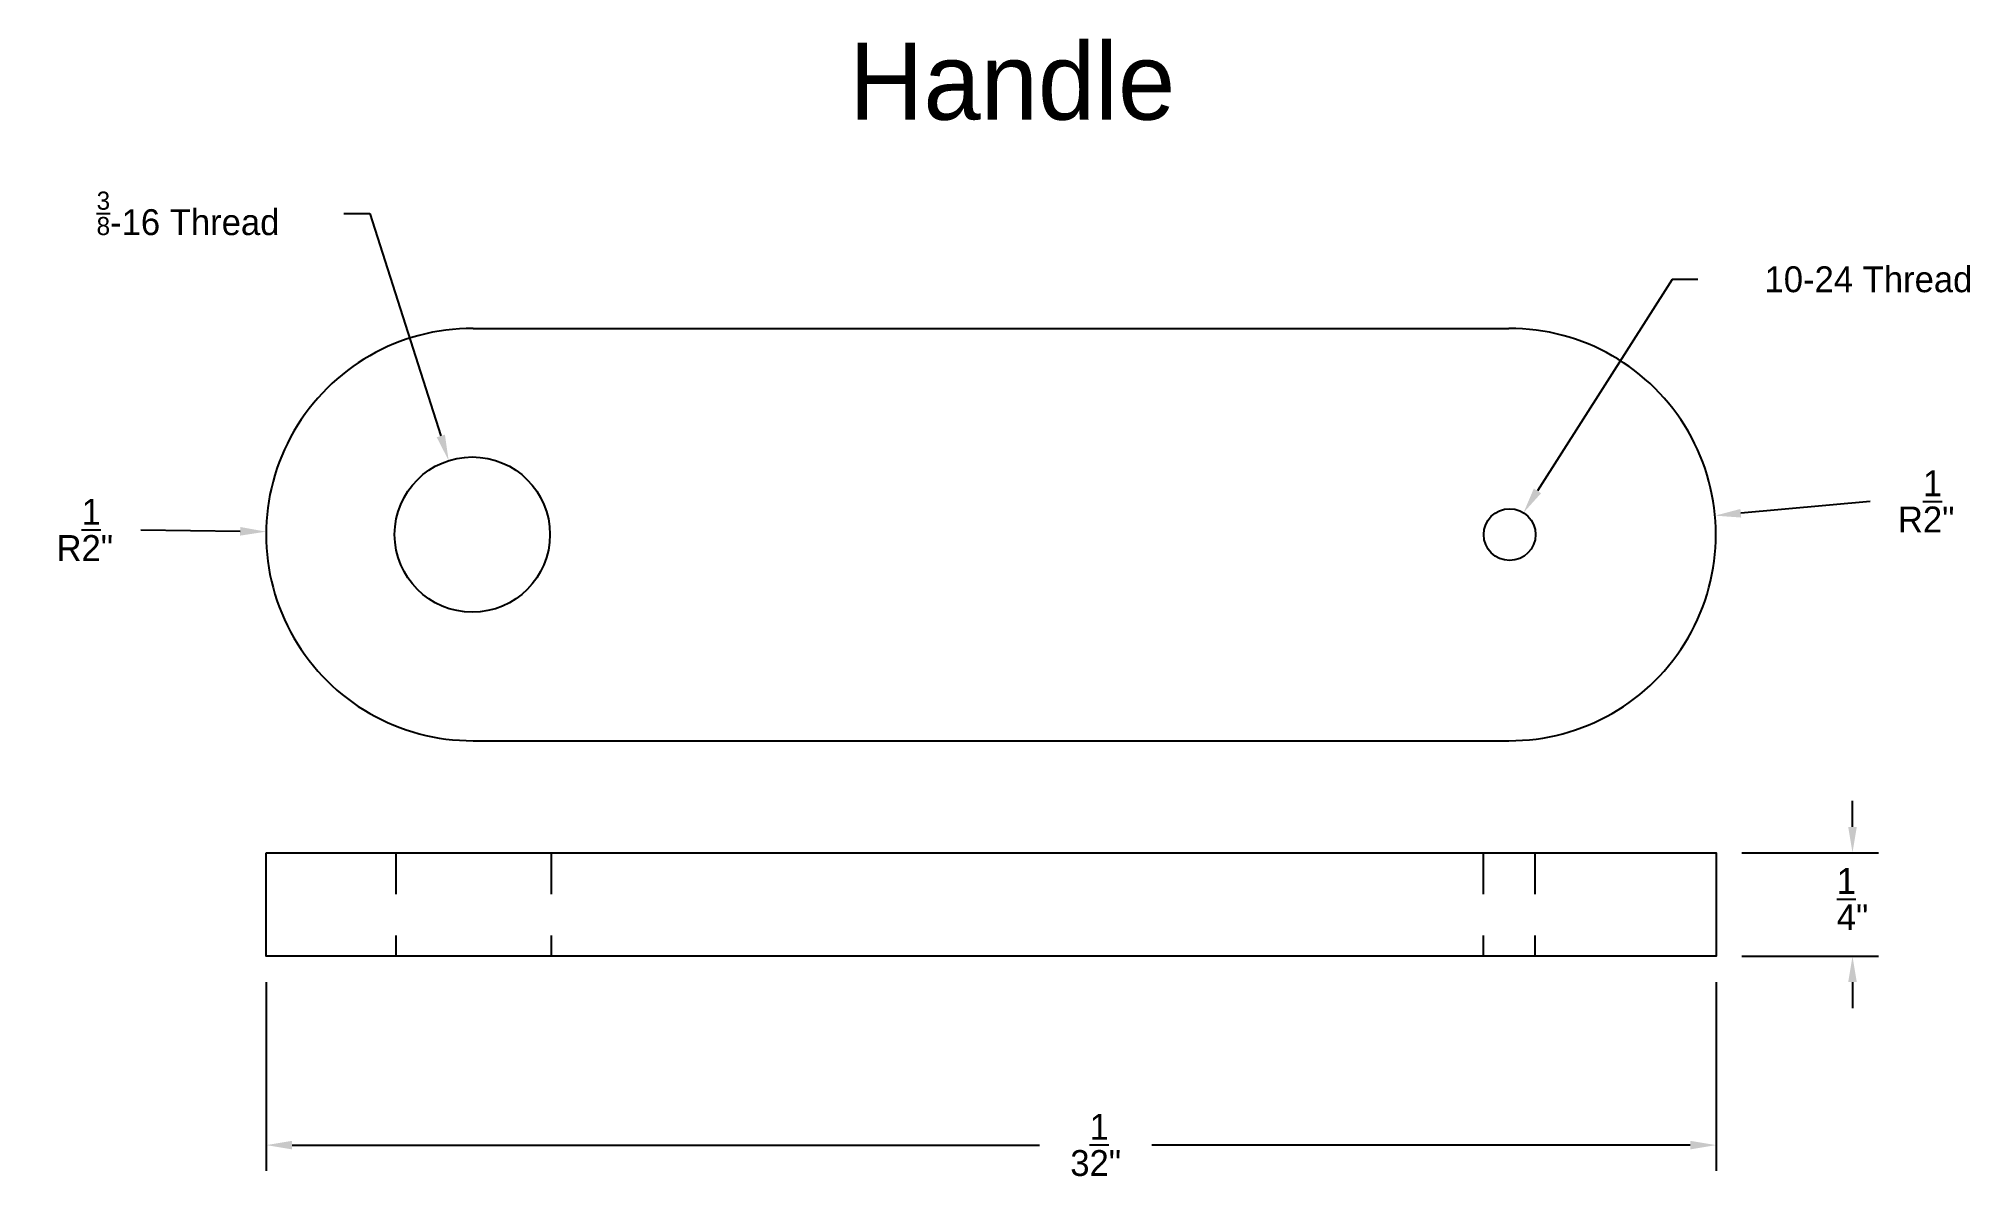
# Model space of a CAD drawing. Header units: millimetres. Extents: x 1013.77 to 1018.43, y 1188.85 to 1191.6.
import ezdxf

# ---------------------------------------------------------------- set-up
doc = ezdxf.new("R2010")
doc.units = ezdxf.units.MM
doc.header["$LTSCALE"] = 0.012
doc.linetypes.add('DASHED2', pattern=[9.525, 6.35, -3.175])
doc.layers.get('0').update_dxf_attribs({"color": 1})
for name, color, linetype in [('dimensions', 5, 'Continuous'), ('dimensions @ 1', 5, 'Continuous'), ('hidden lines', 1, 'DASHED2')]:
    doc.layers.add(name, color=color, linetype=linetype)
doc.dimstyles.new('Annotative', dxfattribs={"dimscale": 0, "dimtxt": 0.0625, "dimasz": 0.0625, "dimexe": 0.0625, "dimexo": 0.0625, "dimgap": 0.0625, "dimtad": 0, "dimtih": 1, "dimtoh": 1, "dimlunit": 4, "dimtxsty": 'Standard', "dimcen": 0, "dimclrd": 256, "dimadec": 0, "dimazin": 0, "dimtfac": 1, "dimtofl": 0, "dimtmove": 0, "dimatfit": 3, "dimfxl": 1, "dimarcsym": 0})

# ---------------------------------------------------------------- blocks, each defined once
blk = doc.blocks.new('*D1')
at = {"layer": 'Defpoints', "color": 0}
for p in [(1014.3148, 1189.3827), (1017.8148, 1189.3827), (1017.8148, 1188.9266)]:
    blk.add_point(p, dxfattribs=at)
at = {"layer": 'dimensions', "color": 0, "lineweight": -2}
for p, q in [((1014.3148, 1189.3202), (1014.3148, 1188.8641)), ((1017.8148, 1189.3202), (1017.8148, 1188.8641))]:
    blk.add_line(p, q, dxfattribs=at)
at = {"layer": 'dimensions', "lineweight": -2}
for p, q in [((1014.3773, 1188.9266), (1016.1817, 1188.9266)), ((1017.7523, 1188.9266), (1016.4526, 1188.9266))]:
    blk.add_line(p, q, dxfattribs=at)
at = {"layer": 'dimensions'}
for points in [[(1014.3773, 1188.937), (1014.3773, 1188.9162), (1014.3148, 1188.9266)], [(1017.7523, 1188.937), (1017.7523, 1188.9162), (1017.8148, 1188.9266)]]:
    blk.add_solid(points, dxfattribs=at)
at = {"layer": 'dimensions', "color": 0, "insert": (1016.3171, 1188.9266), "char_height": 0.0625, "attachment_point": 5}
blk.add_mtext('3{\\H1.000000x;\\S1/2;}"', dxfattribs=at)
blk = doc.blocks.new('*D2')
at = {"layer": 'Defpoints', "color": 0}
for p in [(1017.8148, 1189.6327), (1017.8148, 1189.3827), (1018.1441, 1189.3827)]:
    blk.add_point(p, dxfattribs=at)
at = {"layer": 'dimensions', "lineweight": -2}
for p, q in [((1018.1441, 1189.6952), (1018.1441, 1189.7577)), ((1018.1441, 1189.3202), (1018.1441, 1189.2577))]:
    blk.add_line(p, q, dxfattribs=at)
at = {"layer": 'dimensions', "color": 0, "lineweight": -2}
for p, q in [((1017.8773, 1189.6327), (1018.2066, 1189.6327)), ((1017.8773, 1189.3827), (1018.2066, 1189.3827))]:
    blk.add_line(p, q, dxfattribs=at)
at = {"layer": 'dimensions'}
for points in [[(1018.1337, 1189.6952), (1018.1545, 1189.6952), (1018.1441, 1189.6327)], [(1018.1337, 1189.3202), (1018.1545, 1189.3202), (1018.1441, 1189.3827)]]:
    blk.add_solid(points, dxfattribs=at)
at = {"layer": 'dimensions', "color": 0, "insert": (1018.1441, 1189.5209), "char_height": 0.0625, "attachment_point": 5}
blk.add_mtext('{\\H1.000000x;\\S1/4;}"', dxfattribs=at)
blk = doc.blocks.new('*D3')
at = {"layer": 'Defpoints', "color": 0}
for p in [(1014.7552, 1190.5798), (1014.8693, 1190.2226)]:
    blk.add_point(p, dxfattribs=at)
at = {"layer": 'dimensions', "lineweight": -2}
for p, q in [((1014.502, 1191.1766), (1014.5645, 1191.1766)), ((1014.5645, 1191.1766), (1014.7362, 1190.6394))]:
    blk.add_line(p, q, dxfattribs=at)
at = {"layer": 'dimensions'}
blk.add_solid([(1014.7461, 1190.6425), (1014.7263, 1190.6362), (1014.7552, 1190.5798)], dxfattribs=at)
at = {"layer": 'dimensions', "color": 0, "insert": (1014.126, 1191.1766), "char_height": 0.0625, "attachment_point": 5}
blk.add_mtext('{\\H0.7x;\\S3/8;}-16 Thread', dxfattribs=at)
blk = doc.blocks.new('*D4')
at = {"layer": 'Defpoints', "color": 0}
for p in [(1017.3499, 1190.4539), (1017.2828, 1190.3485)]:
    blk.add_point(p, dxfattribs=at)
at = {"layer": 'dimensions', "lineweight": -2}
for p, q in [((1017.7086, 1191.0174), (1017.3835, 1190.5067)), ((1017.7711, 1191.0174), (1017.7086, 1191.0174))]:
    blk.add_line(p, q, dxfattribs=at)
at = {"layer": 'dimensions'}
blk.add_solid([(1017.3747, 1190.5123), (1017.3923, 1190.5011), (1017.3499, 1190.4539)], dxfattribs=at)
at = {"layer": 'dimensions', "color": 0, "insert": (1018.1826, 1191.0174), "char_height": 0.0625, "attachment_point": 5}
blk.add_mtext('10-24 Thread', dxfattribs=at)
blk = doc.blocks.new('*D8')
at = {"layer": 'Defpoints', "color": 0}
for p in [(1014.3144, 1190.4082), (1014.8123, 1190.4012)]:
    blk.add_point(p, dxfattribs=at)
at = {"layer": 'dimensions', "lineweight": -2}
blk.add_line((1014.0122, 1190.4124), (1014.2519, 1190.4091), dxfattribs=at)
at = {"layer": 'dimensions'}
blk.add_solid([(1014.252, 1190.4195), (1014.2517, 1190.3986), (1014.3144, 1190.4082)], dxfattribs=at)
at = {"layer": 'dimensions', "color": 0, "insert": (1013.8768, 1190.4124), "char_height": 0.0625, "attachment_point": 5}
blk.add_mtext('R{\\H1.000000x;\\S1/2;}"', dxfattribs=at)
blk = doc.blocks.new('*D6')
at = {"layer": 'Defpoints', "color": 0}
for p in [(1017.8122, 1190.4469), (1017.3164, 1190.4012)]:
    blk.add_point(p, dxfattribs=at)
at = {"layer": 'dimensions', "lineweight": -2}
blk.add_line((1018.1866, 1190.4814), (1017.8745, 1190.4526), dxfattribs=at)
at = {"layer": 'dimensions'}
blk.add_solid([(1017.8735, 1190.463), (1017.8754, 1190.4423), (1017.8122, 1190.4469)], dxfattribs=at)
at = {"layer": 'dimensions', "color": 0, "insert": (1018.322, 1190.4814), "char_height": 0.0625, "attachment_point": 5}
blk.add_mtext('R{\\H1.000000x;\\S1/2;}"', dxfattribs=at)

msp = doc.modelspace()

# ---------------------------------------------------------------- linework, layer by layer
for p, q in [((1014.8143, 1190.8992), (1017.3143, 1190.8992)), ((1014.8143, 1189.9033), (1017.3143, 1189.9033))]:
    msp.add_line(p, q)
msp.add_lwpolyline([(1014.3148, 1189.6327), (1017.8148, 1189.6327), (1017.8148, 1189.3827), (1014.3148, 1189.3827)], close=True)
for centre, radius in [((1014.8123, 1190.4012), 0.1875), ((1017.3164, 1190.4012), 0.0625)]:
    msp.add_circle(centre, radius)
for centre, start, end in [((1014.8123, 1190.4012), 89.7637, 270.2363), ((1017.3164, 1190.4012), 269.7637, 90.2363)]:
    msp.add_arc(centre, 0.4979, start, end)
at = {"layer": 'hidden lines'}
for p, q in [((1014.6273, 1189.6327), (1014.6273, 1189.3827)), ((1015.0023, 1189.6327), (1015.0023, 1189.3827)), ((1017.2523, 1189.6327), (1017.2523, 1189.3827)), ((1017.3773, 1189.6327), (1017.3773, 1189.3827))]:
    msp.add_line(p, q, dxfattribs=at)

# ---------------------------------------------------------------- texts
at = {"layer": 'Defpoints'}
msp.add_text('Handle', height=0.1858, dxfattribs=at).set_placement((1015.7219, 1191.4033))

# ---------------------------------------------------------------- dimensions: what is measured, and where the dimension line sits
at = {"layer": 'dimensions @ 1'}
for p1, p2, text, override, picture, middle in [((1014.8693, 1190.2226), (1014.7552, 1190.5798), '{\\H0.7x;\\S3/8;}-16 Thread', {"dimscale": 1, "dimdec": 3, "dimtix": 0, "dimtofl": 0, "dimtmove": 0, "dimatfit": 3}, '*D3', (1014.126, 1191.1766)), ((1017.2828, 1190.3485), (1017.3499, 1190.4539), '10-24 Thread', {"dimscale": 1, "dimtix": 0, "dimtofl": 0, "dimtmove": 0, "dimatfit": 3}, '*D4', (1018.1826, 1191.0174))]:
    dim = msp.add_diameter_dim_2p(p1=p1, p2=p2, text=text, dimstyle='Annotative', override=override, dxfattribs=at)
    dim.commit()
    dim.dimension.update_dxf_attribs({"geometry": picture, "text_midpoint": middle, "dimtype": 131})
for center, mpoint, picture, middle, dimtype in [((1017.3164, 1190.4012), (1017.8122, 1190.4469), '*D6', (1018.1866, 1190.4814), 132), ((1014.8123, 1190.4012), (1014.3144, 1190.4082), '*D8', (1014.0122, 1190.4124), 164)]:
    dim = msp.add_radius_dim(center=center, mpoint=mpoint, dimstyle='Annotative', override={"dimscale": 1, "dimtix": 0, "dimtofl": 0, "dimtmove": 0, "dimatfit": 3}, dxfattribs=at)
    dim.commit()
    dim.dimension.update_dxf_attribs({"geometry": picture, "text_midpoint": middle, "dimtype": dimtype})
dim = msp.add_linear_dim(base=(1018.1441, 1189.3827), p1=(1017.8148, 1189.6327), p2=(1017.8148, 1189.3827), angle=90, dimstyle='Annotative', override={"dimscale": 1, "dimtix": 0, "dimtofl": 0, "dimtmove": 0, "dimatfit": 3}, dxfattribs=at)
dim.commit()
dim.dimension.update_dxf_attribs({"geometry": '*D2', "text_midpoint": (1018.1441, 1189.5209), "dimtype": 128})
dim = msp.add_linear_dim(base=(1017.8148, 1188.9266), p1=(1014.3148, 1189.3827), p2=(1017.8148, 1189.3827), dimstyle='Annotative', override={"dimscale": 1, "dimtix": 0, "dimtofl": 0, "dimtmove": 0, "dimatfit": 3}, dxfattribs=at)
dim.commit()
dim.dimension.update_dxf_attribs({"geometry": '*D1', "text_midpoint": (1016.3171, 1188.9266), "dimtype": 128})

doc.saveas('drawing.dxf')
